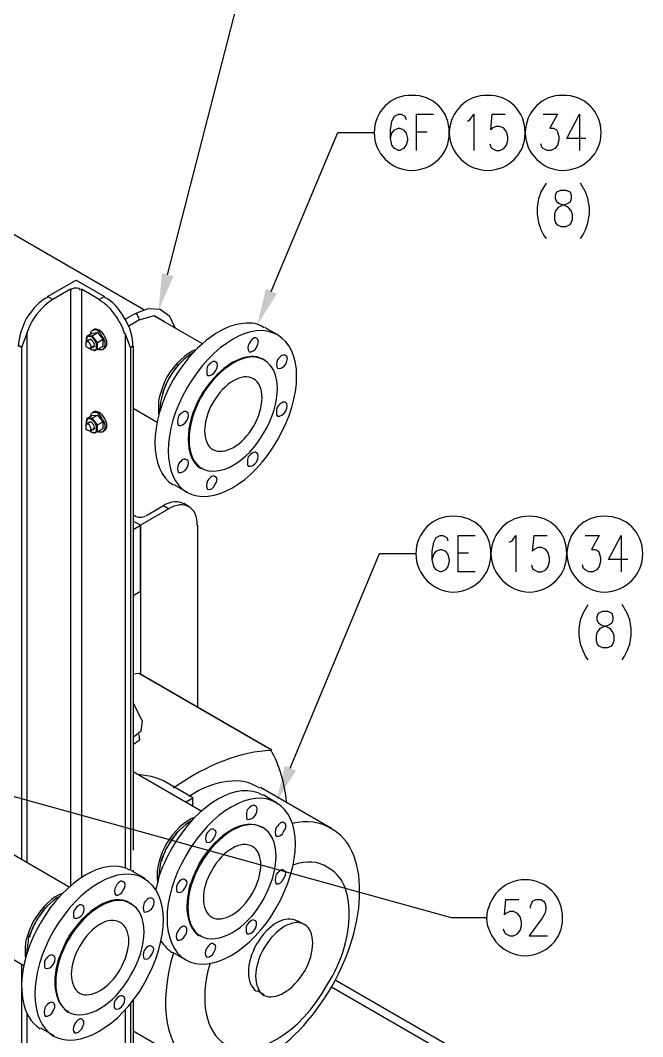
# Model space of a CAD drawing. Header units: inches. Extents: x 0.3 to 33.8, y 15.5 to 37.1.
# Drawn here: x 13.75 to 16.84, y 23.48 to 28.52 of the extents above; entities that cross this region are included whole.
import ezdxf

# ---------------------------------------------------------------- set-up
doc = ezdxf.new("R2010")
doc.units = ezdxf.units.IN
doc.header["$MEASUREMENT"] = 0

# ---------------------------------------------------------------- blocks, each defined once
blk = doc.blocks.new('60298_1')
at = {"transparency": 33554687}
for points in [[(14.5124, 27.2528), (14.4384, 27.0858), (14.4542, 27.2678)], [(15.0255, 27.1666), (14.9282, 27.012), (14.9702, 27.1898)], [(15.1193, 24.8021), (15.0223, 24.6473), (15.0639, 24.8252)]]:
    blk.add_hatch(color=21, dxfattribs=at).paths.add_polyline_path(points)
at = {"color": 21, "transparency": 33554687}
for points in [[(14.4832, 27.2601), (15.1395, 29.8097), (15.3198, 29.8097)], [(14.9975, 27.178), (15.3275, 27.9661), (15.5077, 27.9661)], [(15.0915, 24.8134), (15.5346, 25.8777), (15.7148, 25.8777)], [(13.6848, 24.6838), (15.8894, 24.0734), (16.0696, 24.0734)]]:
    blk.add_lwpolyline(points, dxfattribs=at)
at = {"transparency": 33554687}
for points in [[(14.3649, 27.0866), (12.5807, 28.1169)], [(15.5888, 27.9361), (15.596, 27.9625), (15.6089, 27.979), (15.6286, 27.9867), (15.6343, 27.9867), (15.6539, 27.979), (15.6663, 27.9625), (15.6735, 27.9361), (15.6735, 27.9268), (15.6663, 27.902), (15.6539, 27.8855), (15.6343, 27.8757), (15.6286, 27.8757), (15.6089, 27.8855), (15.596, 27.902), (15.5888, 27.9361), (15.5888, 27.979), (15.596, 28.0224), (15.6089, 28.0466), (15.6286, 28.0559), (15.641, 28.0559), (15.6606, 28.0466), (15.6663, 28.0301)], [(15.7179, 27.8757), (15.7179, 28.0559), (15.8021, 28.0559)], [(15.971, 28.0224), (15.9849, 28.0301), (16.003, 28.0559), (16.003, 27.8757)], [(16.0809, 27.9098), (16.0866, 27.8927), (16.0939, 27.8855), (16.1135, 27.8757), (16.1321, 27.8757), (16.1517, 27.8855), (16.1641, 27.902), (16.1713, 27.9268), (16.1713, 27.9454), (16.1641, 27.9697), (16.1517, 27.9867), (16.1321, 27.996), (16.1135, 27.996), (16.0939, 27.9867), (16.0866, 27.979), (16.0939, 28.0559), (16.1584, 28.0559)], [(16.3469, 28.0559), (16.4176, 28.0559), (16.3794, 27.9867), (16.3975, 27.9867), (16.412, 27.979), (16.4176, 27.9697), (16.4244, 27.9454), (16.4244, 27.9268), (16.4176, 27.902), (16.4047, 27.8855), (16.3851, 27.8757), (16.3665, 27.8757), (16.3469, 27.8855), (16.3402, 27.8927), (16.3345, 27.9098)], [(16.5586, 27.9361), (16.4631, 27.9361), (16.5266, 28.0559), (16.5266, 27.8757)], [(15.7179, 27.9697), (15.7701, 27.9697)], [(16.3624, 27.4404), (16.35, 27.4574), (16.3371, 27.4838), (16.3247, 27.5173), (16.3175, 27.5607), (16.3175, 27.5943), (16.3247, 27.6376), (16.3371, 27.6712), (16.3624, 27.7146)], [(16.5307, 27.4404), (16.5431, 27.4574), (16.556, 27.4838), (16.5684, 27.5173), (16.5757, 27.5607), (16.5757, 27.5943), (16.5684, 27.6376), (16.556, 27.6712), (16.5307, 27.7146)], [(16.4342, 27.5003), (16.4595, 27.5003), (16.4796, 27.5096), (16.4848, 27.5173), (16.492, 27.5344), (16.492, 27.5607), (16.4848, 27.5772), (16.4724, 27.5943), (16.4528, 27.6036), (16.4275, 27.6113), (16.4145, 27.6206), (16.4073, 27.6376), (16.4073, 27.6542), (16.4145, 27.6712), (16.4342, 27.6805), (16.4595, 27.6805), (16.4796, 27.6712), (16.4848, 27.6542), (16.4848, 27.6376), (16.4796, 27.6206), (16.4652, 27.6113), (16.4398, 27.6036), (16.4202, 27.5943), (16.4073, 27.5772), (16.4022, 27.5607), (16.4022, 27.5344), (16.4073, 27.5173), (16.4145, 27.5096), (16.4342, 27.5003)], [(13.8867, 27.1522), (14.0287, 27.2343)], [(14.0287, 27.2343), (14.1702, 27.1522)], [(14.0019, 27.1884), (13.9136, 27.1372)], [(14.0019, 27.1884), (14.0019, 24.2314)], [(14.0551, 27.1884), (14.0551, 24.2712)], [(14.1434, 27.1372), (14.0551, 27.1884)], [(13.9136, 27.1372), (13.8867, 27.1522)], [(14.1434, 27.1372), (14.1702, 27.1522)], [(14.3205, 27.067), (14.274, 27.0402)], [(14.5209, 26.9968), (14.4945, 27.0541), (14.446, 27.0877), (14.3851, 27.0918), (14.3205, 27.067)], [(14.3396, 27.0345), (14.29, 27.0061)], [(14.4672, 27.0272), (14.4166, 27.0562), (14.3396, 27.0345)], [(14.6562, 26.9183), (14.4181, 27.0556)], [(13.785, 26.9689), (13.7587, 26.8997)], [(13.785, 26.9689), (13.785, 24.3455)], [(14.0814, 26.956), (14.1077, 26.971)], [(14.1083, 26.958), (14.0814, 26.956)], [(14.1077, 26.971), (14.1346, 26.9735)], [(14.1083, 26.958), (14.1346, 26.9735)], [(14.1346, 26.925), (14.1083, 26.958)], [(14.117, 26.989), (14.1103, 26.9854)], [(14.1346, 26.9735), (14.1609, 26.9405)], [(14.2983, 26.8997), (14.272, 26.9689)], [(14.272, 26.9689), (14.272, 24.3208)], [(14.964, 27.0009), (15.0306, 26.9627)], [(14.0814, 26.956), (14.0799, 26.9276)], [(14.101, 26.9405), (14.0819, 26.9291)], [(14.1196, 26.908), (14.1005, 26.8966)], [(14.1346, 26.925), (14.1609, 26.9405)], [(14.1609, 26.9049), (14.1346, 26.8899), (14.1346, 26.925)], [(14.1609, 26.9405), (14.1609, 26.9049)], [(13.7587, 26.8997), (13.7452, 26.9074)], [(13.7587, 26.8997), (13.7587, 24.361)], [(14.0985, 26.8961), (14.1083, 26.8873), (14.1346, 26.8899)], [(14.1702, 26.8971), (14.1635, 26.8935)], [(14.2983, 26.8997), (14.3117, 26.9074)], [(14.2983, 26.8997), (14.2983, 24.3094)], [(14.3117, 26.9074), (14.3117, 24.408)], [(14.5415, 26.8176), (14.5472, 26.8238)], [(14.9603, 26.8408), (14.9645, 26.8382)], [(14.461, 26.6776), (14.4584, 26.6699)], [(14.0814, 26.547), (14.1077, 26.5625)], [(14.1077, 26.5625), (14.1346, 26.5645)], [(14.1083, 26.5496), (14.1346, 26.5645)], [(14.117, 26.5806), (14.1103, 26.5764)], [(14.1346, 26.5645), (14.1609, 26.5315)], [(14.431, 26.5284), (14.3117, 26.5971)], [(14.0814, 26.547), (14.0799, 26.5191)], [(14.1083, 26.5496), (14.0814, 26.547)], [(14.0819, 26.5206), (14.101, 26.5315)], [(14.1346, 26.5165), (14.1083, 26.5496)], [(14.1346, 26.5165), (14.1609, 26.5315)], [(14.1609, 26.4964), (14.1346, 26.4809), (14.1346, 26.5165)], [(14.1609, 26.5315), (14.1609, 26.4964)], [(14.0985, 26.4871), (14.1083, 26.4788), (14.1346, 26.4809)], [(14.1005, 26.4881), (14.1196, 26.499)], [(14.1702, 26.4886), (14.1635, 26.4845)], [(14.65, 26.3038), (14.6546, 26.3017)], [(14.5131, 26.2206), (14.5797, 26.1819)], [(14.3742, 26.0647), (14.463, 26.1158)], [(14.463, 26.1158), (14.4894, 26.1003)], [(14.5896, 26.1101), (14.5632, 26.1256)], [(14.3117, 26.0698), (14.3215, 26.0647)], [(14.4894, 26.1003), (14.3479, 26.0187)], [(14.3479, 26.0187), (14.3117, 26.0394)], [(14.3479, 26.0187), (14.3117, 26.0394)], [(14.3117, 25.6706), (14.3479, 25.6913), (14.3479, 26.0187)], [(14.3117, 25.9975), (14.3479, 26.0187)], [(14.3479, 26.0187), (14.3479, 25.2818)], [(14.6309, 26.0187), (14.6309, 25.1181)], [(15.7959, 25.8478), (15.8031, 25.8741), (15.8155, 25.8906), (15.8357, 25.8984), (15.8413, 25.8984), (15.861, 25.8906), (15.8733, 25.8741), (15.8806, 25.8478), (15.8806, 25.8385), (15.8733, 25.8137), (15.861, 25.7972), (15.8413, 25.7874), (15.8357, 25.7874), (15.8155, 25.7972), (15.8031, 25.8137), (15.7959, 25.8478), (15.7959, 25.8906), (15.8031, 25.934), (15.8155, 25.9583), (15.8357, 25.9676), (15.848, 25.9676), (15.8677, 25.9583), (15.8733, 25.9418)], [(16.0092, 25.7874), (15.925, 25.7874), (15.925, 25.9676), (16.0092, 25.9676)], [(16.1775, 25.934), (16.192, 25.9418), (16.21, 25.9676), (16.21, 25.7874)], [(16.288, 25.8214), (16.2937, 25.8044), (16.3009, 25.7972), (16.3206, 25.7874), (16.3386, 25.7874), (16.3588, 25.7972), (16.3712, 25.8137), (16.3784, 25.8385), (16.3784, 25.8571), (16.3712, 25.8813), (16.3588, 25.8984), (16.3386, 25.9077), (16.3206, 25.9077), (16.3009, 25.8984), (16.2937, 25.8906), (16.3009, 25.9676), (16.3655, 25.9676)], [(16.554, 25.9676), (16.6242, 25.9676), (16.5865, 25.8984), (16.6046, 25.8984), (16.619, 25.8906), (16.6242, 25.8813), (16.6314, 25.8571), (16.6314, 25.8385), (16.6242, 25.8137), (16.6118, 25.7972), (16.5922, 25.7874), (16.5736, 25.7874), (16.554, 25.7972), (16.5467, 25.8044), (16.5416, 25.8214)], [(16.7657, 25.8478), (16.6702, 25.8478), (16.7337, 25.9676), (16.7337, 25.7874)], [(15.925, 25.8813), (15.9766, 25.8813)], [(16.5695, 25.352), (16.5571, 25.3691), (16.5442, 25.3954), (16.5313, 25.429), (16.5245, 25.4723), (16.5245, 25.5059), (16.5313, 25.5493), (16.5442, 25.5829), (16.5695, 25.6262)], [(16.7378, 25.352), (16.7502, 25.3691), (16.7631, 25.3954), (16.7755, 25.429), (16.7827, 25.4723), (16.7827, 25.5059), (16.7755, 25.5493), (16.7631, 25.5829), (16.7378, 25.6262)], [(16.6412, 25.4119), (16.6666, 25.4119), (16.6862, 25.4212), (16.6919, 25.429), (16.6991, 25.446), (16.6991, 25.4723), (16.6919, 25.4889), (16.6795, 25.5059), (16.6598, 25.5152), (16.6345, 25.5229), (16.6216, 25.5322), (16.6144, 25.5493), (16.6144, 25.5658), (16.6216, 25.5829), (16.6412, 25.5921), (16.6666, 25.5921), (16.6862, 25.5829), (16.6919, 25.5658), (16.6919, 25.5493), (16.6862, 25.5322), (16.6722, 25.5229), (16.6469, 25.5152), (16.6273, 25.5059), (16.6144, 25.4889), (16.6087, 25.4723), (16.6087, 25.446), (16.6144, 25.429), (16.6216, 25.4212), (16.6412, 25.4119)], [(14.3437, 25.2833), (14.3117, 25.2808)], [(14.3437, 25.2833), (14.9986, 24.9058)], [(14.3448, 25.2833), (14.3448, 25.2833)], [(14.3448, 25.2833), (14.9996, 24.9053)], [(14.3117, 24.9683), (14.3515, 24.9988), (14.3582, 25.0473), (14.3117, 25.1382)], [(14.3401, 24.9802), (14.3427, 24.9523), (14.3117, 24.9296)], [(14.3386, 24.9818), (14.3386, 24.9818)], [(14.9986, 24.9058), (14.9986, 24.9058)], [(14.6495, 24.6006), (14.3117, 24.7953)], [(14.462, 24.7509), (14.4346, 24.7633), (14.4031, 24.7731), (14.335, 24.7819)], [(14.6082, 24.6667), (14.462, 24.7509)], [(14.9438, 24.7199), (15.296, 24.5165)], [(14.5715, 24.6456), (14.6082, 24.6667)], [(14.6082, 24.6244), (14.6082, 24.6667)], [(14.9572, 24.6828), (15.0239, 24.6445)], [(13.9947, 24.2247), (13.4912, 24.5154)], [(14.5348, 24.4994), (14.5405, 24.5056)], [(14.9536, 24.5227), (14.9578, 24.5201)], [(14.4543, 24.36), (14.4522, 24.3517)], [(14.4548, 24.3621), (14.4548, 24.3621)], [(14.3024, 24.3073), (14.3691, 24.2686)], [(14.3117, 24.3084), (14.3117, 24.3016)], [(14.4383, 24.2655), (14.4248, 24.2139)], [(14.2988, 24.1472), (14.303, 24.1447)], [(16.1486, 24.0171), (16.1543, 24.0001), (16.161, 23.9928), (16.1806, 23.983), (16.1992, 23.983), (16.2188, 23.9928), (16.2317, 24.0094), (16.2385, 24.0341), (16.2385, 24.0527), (16.2317, 24.077), (16.2188, 24.094), (16.1992, 24.1033), (16.1806, 24.1033), (16.161, 24.094), (16.1543, 24.0863), (16.161, 24.1632), (16.2261, 24.1632)], [(16.2829, 24.1204), (16.2829, 24.1297), (16.2901, 24.1467), (16.2958, 24.154), (16.3097, 24.1632), (16.335, 24.1632), (16.3474, 24.154), (16.3546, 24.1467), (16.3603, 24.1297), (16.3603, 24.1126), (16.3546, 24.094), (16.3407, 24.0698), (16.2772, 23.983), (16.3676, 23.983)], [(13.88, 24.124), (13.8857, 24.1297)], [(15.1261, 24.0589), (15.1617, 24.0388)], [(13.8, 23.9861), (13.8, 23.9861)], [(14.6438, 23.9856), (14.6479, 23.9835)], [(13.7695, 23.8348), (13.5598, 23.9557)], [(13.7995, 23.9841), (13.7969, 23.9763)], [(14.5069, 23.9025), (14.573, 23.8642)], [(13.7587, 23.841), (13.7587, 23.7439)], [(15.3146, 23.7641), (16.711, 22.958), (16.711, 22.9311), (16.5628, 22.8454)], [(13.7587, 23.7222), (13.7587, 21.9195)], [(14.9257, 23.7124), (14.9614, 23.6918)], [(15.296, 23.73), (16.3748, 23.1072)], [(14.2983, 23.6463), (14.2983, 21.6674), (14.3117, 21.6747)], [(14.3117, 23.6634), (14.3117, 21.6747)], [(13.785, 23.6009), (13.785, 21.904)], [(13.9885, 23.6102), (13.9931, 23.6076)], [(14.272, 23.6159), (14.272, 21.6674)], [(13.8516, 23.527), (13.9182, 23.4883)], [(14.3117, 23.5115), (14.6143, 23.3365)]]:
    blk.add_lwpolyline(points, dxfattribs=at)
for points, knots in [([(15.8795, 27.9635), (15.8836, 27.8626), (15.7996, 27.7786), (15.6936, 27.7776), (15.5922, 27.7786), (15.5081, 27.8626), (15.5077, 27.9635), (15.5081, 28.07), (15.5922, 28.154), (15.6936, 28.1494), (15.7996, 28.154), (15.8836, 28.07), (15.8795, 27.9635)], [0, 0, 0, 0, 1, 1, 1, 2, 2, 2, 3, 3, 3, 4, 4, 4, 4]), ([(15.8795, 27.9635), (15.8836, 27.8626), (15.7996, 27.7786), (15.6936, 27.7776), (15.5922, 27.7786), (15.5081, 27.8626), (15.5077, 27.9635), (15.5081, 28.07), (15.5922, 28.154), (15.6936, 28.1494), (15.7996, 28.154), (15.8836, 28.07), (15.8795, 27.9635)], [0, 0, 0, 0, 1, 1, 1, 2, 2, 2, 3, 3, 3, 4, 4, 4, 4]), ([(15.8795, 27.9635), (15.8836, 27.8626), (15.7996, 27.7786), (15.6936, 27.7776), (15.5922, 27.7786), (15.5081, 27.8626), (15.5077, 27.9635), (15.5081, 28.07), (15.5922, 28.154), (15.6936, 28.1494), (15.7996, 28.154), (15.8836, 28.07), (15.8795, 27.9635)], [0, 0, 0, 0, 1, 1, 1, 2, 2, 2, 3, 3, 3, 4, 4, 4, 4]), ([(16.2565, 27.9635), (16.2591, 27.8626), (16.175, 27.7786), (16.0706, 27.7776), (15.9677, 27.7786), (15.8836, 27.8626), (15.8795, 27.9635), (15.8836, 28.07), (15.9677, 28.154), (16.0706, 28.1494), (16.175, 28.154), (16.2591, 28.07), (16.2565, 27.9635)], [0, 0, 0, 0, 1, 1, 1, 2, 2, 2, 3, 3, 3, 4, 4, 4, 4]), ([(16.2565, 27.9635), (16.2591, 27.8626), (16.175, 27.7786), (16.0706, 27.7776), (15.9677, 27.7786), (15.8836, 27.8626), (15.8795, 27.9635), (15.8836, 28.07), (15.9677, 28.154), (16.0706, 28.1494), (16.175, 28.154), (16.2591, 28.07), (16.2565, 27.9635)], [0, 0, 0, 0, 1, 1, 1, 2, 2, 2, 3, 3, 3, 4, 4, 4, 4]), ([(16.2565, 27.9635), (16.2591, 27.8626), (16.175, 27.7786), (16.0706, 27.7776), (15.9677, 27.7786), (15.8836, 27.8626), (15.8795, 27.9635), (15.8836, 28.07), (15.9677, 28.154), (16.0706, 28.1494), (16.175, 28.154), (16.2591, 28.07), (16.2565, 27.9635)], [0, 0, 0, 0, 1, 1, 1, 2, 2, 2, 3, 3, 3, 4, 4, 4, 4]), ([(16.6335, 27.9635), (16.6346, 27.8626), (16.5505, 27.7786), (16.4424, 27.7776), (16.3431, 27.7786), (16.2591, 27.8626), (16.2565, 27.9635), (16.2591, 28.07), (16.3431, 28.154), (16.4424, 28.1494), (16.5505, 28.154), (16.6346, 28.07), (16.6335, 27.9635)], [0, 0, 0, 0, 1, 1, 1, 2, 2, 2, 3, 3, 3, 4, 4, 4, 4]), ([(16.6335, 27.9635), (16.6346, 27.8626), (16.5505, 27.7786), (16.4424, 27.7776), (16.3431, 27.7786), (16.2591, 27.8626), (16.2565, 27.9635), (16.2591, 28.07), (16.3431, 28.154), (16.4424, 28.1494), (16.5505, 28.154), (16.6346, 28.07), (16.6335, 27.9635)], [0, 0, 0, 0, 1, 1, 1, 2, 2, 2, 3, 3, 3, 4, 4, 4, 4]), ([(16.6335, 27.9635), (16.6346, 27.8626), (16.5505, 27.7786), (16.4424, 27.7776), (16.3431, 27.7786), (16.2591, 27.8626), (16.2565, 27.9635), (16.2591, 28.07), (16.3431, 28.154), (16.4424, 28.1494), (16.5505, 28.154), (16.6346, 28.07), (16.6335, 27.9635)], [0, 0, 0, 0, 1, 1, 1, 2, 2, 2, 3, 3, 3, 4, 4, 4, 4]), ([(14.0515, 27.1837), (14.0483, 27.1926), (14.0387, 27.1948), (14.0256, 27.194), (14.0188, 27.1948), (14.0093, 27.1926), (13.9998, 27.1837)], [0, 0, 0, 0, 1, 1, 1, 2, 2, 2, 2]), ([(13.8862, 27.1476), (13.8496, 27.131), (13.8136, 27.093), (13.7829, 27.0443), (13.7605, 27.001), (13.7456, 26.9508), (13.7416, 26.9049)], [0, 0, 0, 0, 1, 1, 1, 2, 2, 2, 2]), ([(13.912, 27.1372), (13.8762, 27.1157), (13.8402, 27.0777), (13.8087, 27.0288), (13.8019, 27.0115), (13.7924, 26.9902), (13.7829, 26.9668)], [0, 0, 0, 0, 1, 1, 1, 2, 2, 2, 2]), ([(14.2684, 26.9668), (14.2652, 26.9902), (14.2556, 27.0115), (14.2425, 27.0288), (14.2174, 27.0777), (14.1814, 27.1157), (14.1393, 27.1372)], [0, 0, 0, 0, 1, 1, 1, 2, 2, 2, 2]), ([(14.3097, 26.9049), (14.312, 26.9508), (14.2971, 27.001), (14.2684, 27.0443), (14.244, 27.093), (14.2079, 27.131), (14.1702, 27.1476)], [0, 0, 0, 0, 1, 1, 1, 2, 2, 2, 2]), ([(14.3355, 27.034), (14.345, 27.0379), (14.345, 27.0476), (14.3355, 27.0546), (14.3346, 27.0656), (14.3262, 27.0704), (14.32, 27.0649)], [0, 0, 0, 0, 1, 1, 1, 2, 2, 2, 2]), ([(14.8571, 27.0185), (14.7425, 27.01), (14.605, 26.8993), (14.5111, 26.7396), (14.3892, 26.5255), (14.3892, 26.2926), (14.5111, 26.218)], [0, 0, 0, 0, 1, 1, 1, 2, 2, 2, 2]), ([(14.1393, 26.8894), (14.15, 26.8902), (14.1578, 26.8901), (14.1599, 26.8894), (14.1784, 26.902), (14.1784, 26.9295), (14.1599, 26.9513), (14.149, 26.9804), (14.1252, 26.9941), (14.1083, 26.9823), (14.1046, 26.9822), (14.1008, 26.9754), (14.0979, 26.9617)], [0, 0, 0, 0, 1, 1, 1, 2, 2, 2, 3, 3, 3, 4, 4, 4, 4]), ([(14.1702, 26.8945), (14.1851, 26.9059), (14.1851, 26.9334), (14.1702, 26.9565), (14.1557, 26.9842), (14.1319, 26.998), (14.1134, 26.9875)], [0, 0, 0, 0, 1, 1, 1, 2, 2, 2, 2]), ([(15.0275, 26.9617), (15.1551, 26.8909), (15.1551, 26.658), (15.0275, 26.4401), (14.9063, 26.227), (14.7046, 26.1105), (14.5782, 26.1819), (14.4557, 26.2542), (14.4557, 26.4871), (14.5782, 26.6983), (14.7046, 26.9181), (14.9063, 27.0346), (15.0275, 26.9617)], [0, 0, 0, 0, 1, 1, 1, 2, 2, 2, 3, 3, 3, 4, 4, 4, 4]), ([(14.0979, 26.8945), (14.0956, 26.894), (14.0872, 26.8988), (14.0773, 26.9049), (14.0769, 26.9168), (14.0769, 26.9265), (14.0773, 26.9255), (14.0872, 26.9325), (14.0956, 26.9276), (14.0979, 26.9152), (14.106, 26.9097), (14.106, 26.9), (14.0979, 26.8945)], [0, 0, 0, 0, 1, 1, 1, 2, 2, 2, 3, 3, 3, 4, 4, 4, 4]), ([(14.1289, 26.9049), (14.1327, 26.9145), (14.1299, 26.9239), (14.1238, 26.9307), (14.1145, 26.9505), (14.0977, 26.9602), (14.0824, 26.9513), (14.0806, 26.9503), (14.078, 26.9404), (14.0773, 26.9255)], [0, 0, 0, 0, 1, 1, 1, 2, 2, 2, 3, 3, 3, 3]), ([(14.1186, 26.91), (14.1209, 26.9177), (14.1193, 26.9229), (14.1134, 26.9255), (14.1108, 26.9377), (14.1014, 26.9431), (14.0928, 26.9358), (14.0941, 26.9388), (14.0929, 26.9373), (14.0876, 26.9307)], [0, 0, 0, 0, 1, 1, 1, 2, 2, 2, 3, 3, 3, 3]), ([(14.1083, 26.8997), (14.113, 26.9024), (14.115, 26.9027), (14.1134, 26.8997), (14.1193, 26.9052), (14.1209, 26.9086), (14.1186, 26.91)], [0, 0, 0, 0, 1, 1, 1, 2, 2, 2, 2]), ([(14.9242, 26.9462), (14.9369, 26.941), (14.9369, 26.9216), (14.9242, 26.8997), (14.9162, 26.8857), (14.8994, 26.876), (14.888, 26.879), (14.8787, 26.888), (14.8787, 26.9074), (14.888, 26.9203), (14.8994, 26.9433), (14.9162, 26.953), (14.9242, 26.9462)], [0, 0, 0, 0, 1, 1, 1, 2, 2, 2, 3, 3, 3, 4, 4, 4, 4]), ([(14.0979, 26.8945), (14.1082, 26.888), (14.1181, 26.8853), (14.1238, 26.8842), (14.1299, 26.892), (14.1327, 26.8982), (14.1289, 26.9049)], [0, 0, 0, 0, 1, 1, 1, 2, 2, 2, 2]), ([(14.6247, 26.8894), (14.575, 26.8718), (14.5218, 26.8221), (14.4801, 26.7551), (14.4636, 26.7214), (14.4489, 26.6824), (14.4388, 26.6415)], [0, 0, 0, 0, 1, 1, 1, 2, 2, 2, 2]), ([(14.6092, 26.8739), (14.5674, 26.8499), (14.5252, 26.8058), (14.4904, 26.7499), (14.4633, 26.6986), (14.4462, 26.64), (14.4439, 26.5898)], [0, 0, 0, 0, 1, 1, 1, 2, 2, 2, 2]), ([(15.0688, 26.8584), (15.0802, 26.8573), (15.0802, 26.8379), (15.0688, 26.8171), (15.0595, 26.802), (15.0426, 26.7923), (15.0275, 26.7964), (15.0219, 26.8042), (15.0219, 26.8237), (15.0275, 26.8377), (15.0426, 26.8596), (15.0595, 26.8693), (15.0688, 26.8584)], [0, 0, 0, 0, 1, 1, 1, 2, 2, 2, 3, 3, 3, 4, 4, 4, 4]), ([(14.5369, 26.8171), (14.5237, 26.7988), (14.5073, 26.7767), (14.4904, 26.7499), (14.4795, 26.7287), (14.4686, 26.7033), (14.4594, 26.6776)], [0, 0, 0, 0, 1, 1, 1, 2, 2, 2, 2]), ([(14.888, 26.8532), (14.8079, 26.847), (14.7133, 26.7708), (14.6453, 26.657), (14.5649, 26.5138), (14.5649, 26.3536), (14.6453, 26.3007)], [0, 0, 0, 0, 1, 1, 1, 2, 2, 2, 2]), ([(14.9603, 26.8377), (15.0502, 26.7891), (15.0502, 26.6288), (14.9603, 26.4762), (14.8791, 26.3324), (14.7403, 26.2523), (14.6505, 26.3007), (14.5692, 26.3511), (14.5692, 26.5113), (14.6505, 26.657), (14.7403, 26.8078), (14.8791, 26.8879), (14.9603, 26.8377)], [0, 0, 0, 0, 1, 1, 1, 2, 2, 2, 3, 3, 3, 4, 4, 4, 4]), ([(14.7228, 26.8274), (14.7337, 26.8245), (14.7337, 26.805), (14.7228, 26.7861), (14.713, 26.7691), (14.6962, 26.7594), (14.6815, 26.7603), (14.6755, 26.7714), (14.6755, 26.7908), (14.6815, 26.8067), (14.6962, 26.8267), (14.713, 26.8364), (14.7228, 26.8274)], [0, 0, 0, 0, 1, 1, 1, 2, 2, 2, 3, 3, 3, 4, 4, 4, 4]), ([(14.9087, 26.7448), (14.9663, 26.7126), (14.9663, 26.6083), (14.9087, 26.5072), (14.8548, 26.4153), (14.7645, 26.3632), (14.7073, 26.3936), (14.6531, 26.4275), (14.6531, 26.5318), (14.7073, 26.626), (14.7645, 26.7248), (14.8548, 26.777), (14.9087, 26.7448)], [0, 0, 0, 0, 1, 1, 1, 2, 2, 2, 3, 3, 3, 4, 4, 4, 4]), ([(15.0688, 26.626), (15.0796, 26.6223), (15.0796, 26.6029), (15.0688, 26.5847), (15.0588, 26.567), (15.042, 26.5573), (15.0275, 26.5589), (15.0213, 26.5692), (15.0213, 26.5886), (15.0275, 26.6053), (15.042, 26.6246), (15.0588, 26.6343), (15.0688, 26.626)], [0, 0, 0, 0, 1, 1, 1, 2, 2, 2, 3, 3, 3, 4, 4, 4, 4]), ([(14.1393, 26.4814), (14.15, 26.4815), (14.1578, 26.4813), (14.1599, 26.4814), (14.1784, 26.4932), (14.1784, 26.5207), (14.1599, 26.5434), (14.149, 26.5716), (14.1252, 26.5853), (14.1083, 26.5744), (14.1046, 26.5734), (14.1008, 26.5667), (14.0979, 26.5537)], [0, 0, 0, 0, 1, 1, 1, 2, 2, 2, 3, 3, 3, 4, 4, 4, 4]), ([(14.1702, 26.4866), (14.1851, 26.4971), (14.1851, 26.5246), (14.1702, 26.5485), (14.1557, 26.5755), (14.1319, 26.5892), (14.1134, 26.5795)], [0, 0, 0, 0, 1, 1, 1, 2, 2, 2, 2]), ([(14.5782, 26.5795), (14.5896, 26.5758), (14.5896, 26.5564), (14.5782, 26.5382), (14.5689, 26.5205), (14.5521, 26.5108), (14.5369, 26.5124), (14.5313, 26.5228), (14.5313, 26.5422), (14.5369, 26.5589), (14.5521, 26.5781), (14.5689, 26.5878), (14.5782, 26.5795)], [0, 0, 0, 0, 1, 1, 1, 2, 2, 2, 3, 3, 3, 4, 4, 4, 4]), ([(14.0979, 26.4866), (14.0956, 26.4852), (14.0872, 26.49), (14.0773, 26.4969), (14.0769, 26.508), (14.0769, 26.5177), (14.0773, 26.5176), (14.0872, 26.5237), (14.0956, 26.5188), (14.0979, 26.5072), (14.106, 26.5009), (14.106, 26.4912), (14.0979, 26.4866)], [0, 0, 0, 0, 1, 1, 1, 2, 2, 2, 3, 3, 3, 4, 4, 4, 4]), ([(14.1289, 26.4969), (14.1327, 26.5057), (14.1299, 26.5151), (14.1238, 26.5227), (14.1145, 26.5417), (14.0977, 26.5514), (14.0824, 26.5434), (14.0806, 26.5415), (14.078, 26.5316), (14.0773, 26.5176)], [0, 0, 0, 0, 1, 1, 1, 2, 2, 2, 3, 3, 3, 3]), ([(14.1186, 26.5021), (14.1209, 26.5089), (14.1193, 26.5141), (14.1134, 26.5176), (14.1108, 26.5289), (14.1014, 26.5343), (14.0928, 26.5279), (14.0941, 26.5301), (14.0929, 26.5286), (14.0876, 26.5227)], [0, 0, 0, 0, 1, 1, 1, 2, 2, 2, 3, 3, 3, 3]), ([(14.0979, 26.4866), (14.1082, 26.4792), (14.1181, 26.4765), (14.1238, 26.4762), (14.1299, 26.4833), (14.1327, 26.4894), (14.1289, 26.4969)], [0, 0, 0, 0, 1, 1, 1, 2, 2, 2, 2]), ([(14.1083, 26.4917), (14.113, 26.4936), (14.115, 26.4939), (14.1134, 26.4917), (14.1193, 26.4964), (14.1209, 26.4999), (14.1186, 26.5021)], [0, 0, 0, 0, 1, 1, 1, 2, 2, 2, 2]), ([(14.9242, 26.3781), (14.9354, 26.3737), (14.9354, 26.3543), (14.9242, 26.3316), (14.9147, 26.3183), (14.8979, 26.3086), (14.8829, 26.311), (14.8771, 26.3206), (14.8771, 26.34), (14.8829, 26.3575), (14.8979, 26.3759), (14.9147, 26.3856), (14.9242, 26.3781)], [0, 0, 0, 0, 1, 1, 1, 2, 2, 2, 3, 3, 3, 4, 4, 4, 4]), ([(14.5782, 26.342), (14.589, 26.3408), (14.589, 26.3214), (14.5782, 26.3007), (14.5682, 26.2855), (14.5514, 26.2758), (14.5369, 26.28), (14.5307, 26.2878), (14.5307, 26.3072), (14.5369, 26.3213), (14.5514, 26.3431), (14.5682, 26.3528), (14.5782, 26.342)], [0, 0, 0, 0, 1, 1, 1, 2, 2, 2, 3, 3, 3, 4, 4, 4, 4]), ([(14.7176, 26.2593), (14.7322, 26.2571), (14.7322, 26.2377), (14.7176, 26.218), (14.7115, 26.2018), (14.6947, 26.1921), (14.6815, 26.1974), (14.6739, 26.204), (14.6739, 26.2234), (14.6815, 26.2387), (14.6947, 26.2594), (14.7115, 26.2691), (14.7176, 26.2593)], [0, 0, 0, 0, 1, 1, 1, 2, 2, 2, 3, 3, 3, 4, 4, 4, 4]), ([(14.6298, 26.0166), (14.6313, 26.0621), (14.6164, 26.0951), (14.5885, 26.1096), (14.5633, 26.1258), (14.5273, 26.1222), (14.4852, 26.0993)], [0, 0, 0, 0, 1, 1, 1, 2, 2, 2, 2]), ([(14.32, 26.0631), (14.3286, 26.0607), (14.3381, 26.0584), (14.3458, 26.0579), (14.3581, 26.0584), (14.3676, 26.0607), (14.3716, 26.0631)], [0, 0, 0, 0, 1, 1, 1, 2, 2, 2, 2]), ([(16.0861, 25.8772), (16.0906, 25.7742), (16.0066, 25.6902), (15.9002, 25.6861), (15.7992, 25.6902), (15.7152, 25.7742), (15.7143, 25.8772), (15.7152, 25.9816), (15.7992, 26.0657), (15.9002, 26.0631), (16.0066, 26.0657), (16.0906, 25.9816), (16.0861, 25.8772)], [0, 0, 0, 0, 1, 1, 1, 2, 2, 2, 3, 3, 3, 4, 4, 4, 4]), ([(16.0861, 25.8772), (16.0906, 25.7742), (16.0066, 25.6902), (15.9002, 25.6861), (15.7992, 25.6902), (15.7152, 25.7742), (15.7143, 25.8772), (15.7152, 25.9816), (15.7992, 26.0657), (15.9002, 26.0631), (16.0066, 26.0657), (16.0906, 25.9816), (16.0861, 25.8772)], [0, 0, 0, 0, 1, 1, 1, 2, 2, 2, 3, 3, 3, 4, 4, 4, 4]), ([(16.0861, 25.8772), (16.0906, 25.7742), (16.0066, 25.6902), (15.9002, 25.6861), (15.7992, 25.6902), (15.7152, 25.7742), (15.7143, 25.8772), (15.7152, 25.9816), (15.7992, 26.0657), (15.9002, 26.0631), (16.0066, 26.0657), (16.0906, 25.9816), (16.0861, 25.8772)], [0, 0, 0, 0, 1, 1, 1, 2, 2, 2, 3, 3, 3, 4, 4, 4, 4]), ([(16.4631, 25.8772), (16.4661, 25.7742), (16.3821, 25.6902), (16.2772, 25.6861), (16.1747, 25.6902), (16.0906, 25.7742), (16.0861, 25.8772), (16.0906, 25.9816), (16.1747, 26.0657), (16.2772, 26.0631), (16.3821, 26.0657), (16.4661, 25.9816), (16.4631, 25.8772)], [0, 0, 0, 0, 1, 1, 1, 2, 2, 2, 3, 3, 3, 4, 4, 4, 4]), ([(16.4631, 25.8772), (16.4661, 25.7742), (16.3821, 25.6902), (16.2772, 25.6861), (16.1747, 25.6902), (16.0906, 25.7742), (16.0861, 25.8772), (16.0906, 25.9816), (16.1747, 26.0657), (16.2772, 26.0631), (16.3821, 26.0657), (16.4661, 25.9816), (16.4631, 25.8772)], [0, 0, 0, 0, 1, 1, 1, 2, 2, 2, 3, 3, 3, 4, 4, 4, 4]), ([(16.4631, 25.8772), (16.4661, 25.7742), (16.3821, 25.6902), (16.2772, 25.6861), (16.1747, 25.6902), (16.0906, 25.7742), (16.0861, 25.8772), (16.0906, 25.9816), (16.1747, 26.0657), (16.2772, 26.0631), (16.3821, 26.0657), (16.4661, 25.9816), (16.4631, 25.8772)], [0, 0, 0, 0, 1, 1, 1, 2, 2, 2, 3, 3, 3, 4, 4, 4, 4]), ([(16.8401, 25.8772), (16.8416, 25.7742), (16.7576, 25.6902), (16.649, 25.6861), (16.5502, 25.6902), (16.4661, 25.7742), (16.4631, 25.8772), (16.4661, 25.9816), (16.5502, 26.0657), (16.649, 26.0631), (16.7576, 26.0657), (16.8416, 25.9816), (16.8401, 25.8772)], [0, 0, 0, 0, 1, 1, 1, 2, 2, 2, 3, 3, 3, 4, 4, 4, 4]), ([(16.8401, 25.8772), (16.8416, 25.7742), (16.7576, 25.6902), (16.649, 25.6861), (16.5502, 25.6902), (16.4661, 25.7742), (16.4631, 25.8772), (16.4661, 25.9816), (16.5502, 26.0657), (16.649, 26.0631), (16.7576, 26.0657), (16.8416, 25.9816), (16.8401, 25.8772)], [0, 0, 0, 0, 1, 1, 1, 2, 2, 2, 3, 3, 3, 4, 4, 4, 4]), ([(16.8401, 25.8772), (16.8416, 25.7742), (16.7576, 25.6902), (16.649, 25.6861), (16.5502, 25.6902), (16.4661, 25.7742), (16.4631, 25.8772), (16.4661, 25.9816), (16.5502, 26.0657), (16.649, 26.0631), (16.7576, 26.0657), (16.8416, 25.9816), (16.8401, 25.8772)], [0, 0, 0, 0, 1, 1, 1, 2, 2, 2, 3, 3, 3, 4, 4, 4, 4]), ([(14.9552, 24.6791), (14.8331, 24.755), (14.6314, 24.6385), (14.5059, 24.4209), (14.4777, 24.3723), (14.4544, 24.3189), (14.4336, 24.2608)], [0, 0, 0, 0, 1, 1, 1, 2, 2, 2, 2]), ([(15.0223, 24.643), (15.1485, 24.5729), (15.1485, 24.3399), (15.0223, 24.1214), (14.8997, 23.9089), (14.6979, 23.7924), (14.573, 23.8632), (14.4491, 23.9361), (14.4491, 24.169), (14.573, 24.3796), (14.6979, 24.6001), (14.8997, 24.7165), (15.0223, 24.643)], [0, 0, 0, 0, 1, 1, 1, 2, 2, 2, 3, 3, 3, 4, 4, 4, 4]), ([(14.919, 24.6275), (14.9307, 24.623), (14.9307, 24.6036), (14.919, 24.581), (14.9099, 24.5677), (14.8931, 24.558), (14.8777, 24.5604), (14.8724, 24.57), (14.8724, 24.5894), (14.8777, 24.6068), (14.8931, 24.6253), (14.9099, 24.635), (14.919, 24.6275)], [0, 0, 0, 0, 1, 1, 1, 2, 2, 2, 3, 3, 3, 4, 4, 4, 4]), ([(14.6195, 24.5707), (14.5683, 24.5537), (14.5152, 24.5041), (14.4749, 24.4364), (14.4571, 24.4034), (14.4424, 24.3645), (14.4336, 24.3228)], [0, 0, 0, 0, 1, 1, 1, 2, 2, 2, 2]), ([(14.604, 24.5552), (14.5608, 24.5318), (14.5186, 24.4877), (14.4852, 24.4313), (14.4728, 24.4084), (14.461, 24.3813), (14.4491, 24.3538)], [0, 0, 0, 0, 1, 1, 1, 2, 2, 2, 2]), ([(15.0585, 24.5449), (15.0737, 24.5389), (15.0737, 24.5195), (15.0585, 24.4984), (15.053, 24.4836), (15.0361, 24.4739), (15.0223, 24.4777), (15.0154, 24.4858), (15.0154, 24.5053), (15.0223, 24.5191), (15.0361, 24.5412), (15.053, 24.5509), (15.0585, 24.5449)], [0, 0, 0, 0, 1, 1, 1, 2, 2, 2, 3, 3, 3, 4, 4, 4, 4]), ([(15.4354, 24.204), (15.4371, 24.3524), (15.3864, 24.4645), (15.296, 24.5139), (15.2418, 24.548), (15.1754, 24.5564), (15.0998, 24.5397)], [0, 0, 0, 0, 1, 1, 1, 2, 2, 2, 2]), ([(14.5317, 24.4984), (14.5171, 24.4808), (14.5006, 24.4586), (14.4852, 24.4313), (14.4733, 24.4113), (14.4625, 24.3866), (14.4543, 24.359)], [0, 0, 0, 0, 1, 1, 1, 2, 2, 2, 2]), ([(14.9552, 24.5191), (15.0436, 24.471), (15.0436, 24.3108), (14.9552, 24.1576), (14.8724, 24.0143), (14.7337, 23.9342), (14.6453, 23.982), (14.5625, 24.0331), (14.5625, 24.1933), (14.6453, 24.3383), (14.7337, 24.4897), (14.8724, 24.5698), (14.9552, 24.5191)], [0, 0, 0, 0, 1, 1, 1, 2, 2, 2, 3, 3, 3, 4, 4, 4, 4]), ([(14.95, 24.5191), (14.8682, 24.5723), (14.7294, 24.4922), (14.6402, 24.3435), (14.6237, 24.3091), (14.6077, 24.2724), (14.5937, 24.235)], [0, 0, 0, 0, 1, 1, 1, 2, 2, 2, 2]), ([(14.7125, 24.5087), (14.7275, 24.5068), (14.7275, 24.4874), (14.7125, 24.4674), (14.7067, 24.4515), (14.6899, 24.4417), (14.6763, 24.4468), (14.6692, 24.4537), (14.6692, 24.4731), (14.6763, 24.4881), (14.6899, 24.509), (14.7067, 24.5188), (14.7125, 24.5087)], [0, 0, 0, 0, 1, 1, 1, 2, 2, 2, 3, 3, 3, 4, 4, 4, 4]), ([(14.9035, 24.4261), (14.9596, 24.3946), (14.9596, 24.2903), (14.9035, 24.1937), (14.8482, 24.0973), (14.7579, 24.0451), (14.7021, 24.0749), (14.6464, 24.1095), (14.6464, 24.2138), (14.7021, 24.3073), (14.7579, 24.4068), (14.8482, 24.4589), (14.9035, 24.4261)], [0, 0, 0, 0, 1, 1, 1, 2, 2, 2, 3, 3, 3, 4, 4, 4, 4]), ([(15.3838, 24.0904), (15.3853, 24.2031), (15.3475, 24.2867), (15.2753, 24.3228), (15.2324, 24.3532), (15.1722, 24.3569), (15.1049, 24.3331)], [0, 0, 0, 0, 1, 1, 1, 2, 2, 2, 2]), ([(14.2993, 24.3073), (14.1782, 24.3793), (13.9765, 24.2629), (13.8501, 24.044), (13.8227, 23.9966), (13.7994, 23.9429), (13.7829, 23.889)], [0, 0, 0, 0, 1, 1, 1, 2, 2, 2, 2]), ([(14.3665, 24.266), (14.4936, 24.1972), (14.4936, 23.9643), (14.3665, 23.7444), (14.2447, 23.5333), (14.043, 23.4168), (13.9172, 23.4862), (13.7942, 23.5605), (13.7942, 23.7934), (13.9172, 24.0078), (14.043, 24.2244), (14.2447, 24.3409), (14.3665, 24.266)], [0, 0, 0, 0, 1, 1, 1, 2, 2, 2, 3, 3, 3, 4, 4, 4, 4]), ([(15.0585, 24.3073), (15.0728, 24.3037), (15.0728, 24.2843), (15.0585, 24.266), (15.052, 24.2484), (15.0352, 24.2387), (15.0223, 24.2402), (15.0145, 24.2507), (15.0145, 24.2701), (15.0223, 24.2867), (15.0352, 24.306), (15.052, 24.3157), (15.0585, 24.3073)], [0, 0, 0, 0, 1, 1, 1, 2, 2, 2, 3, 3, 3, 4, 4, 4, 4]), ([(14.2632, 24.2505), (14.2754, 24.2474), (14.2754, 24.228), (14.2632, 24.2092), (14.2547, 24.1921), (14.2379, 24.1823), (14.227, 24.1834), (14.2171, 24.1943), (14.2171, 24.2137), (14.227, 24.2299), (14.2379, 24.2497), (14.2547, 24.2594), (14.2632, 24.2505)], [0, 0, 0, 0, 1, 1, 1, 2, 2, 2, 3, 3, 3, 4, 4, 4, 4]), ([(14.5679, 24.2608), (14.5831, 24.2583), (14.5831, 24.2389), (14.5679, 24.2195), (14.5624, 24.203), (14.5456, 24.1933), (14.5317, 24.1989), (14.5248, 24.2052), (14.5248, 24.2246), (14.5317, 24.2402), (14.5456, 24.2606), (14.5624, 24.2703), (14.5679, 24.2608)], [0, 0, 0, 0, 1, 1, 1, 2, 2, 2, 3, 3, 3, 4, 4, 4, 4]), ([(16.4424, 24.0698), (16.4455, 23.9699), (16.3614, 23.8859), (16.2565, 23.8839), (16.1541, 23.8859), (16.07, 23.9699), (16.0655, 24.0698), (16.07, 24.1773), (16.1541, 24.2614), (16.2565, 24.2608), (16.3614, 24.2614), (16.4455, 24.1773), (16.4424, 24.0698)], [0, 0, 0, 0, 1, 1, 1, 2, 2, 2, 3, 3, 3, 4, 4, 4, 4]), ([(16.4424, 24.0698), (16.4455, 23.9699), (16.3614, 23.8859), (16.2565, 23.8839), (16.1541, 23.8859), (16.07, 23.9699), (16.0655, 24.0698), (16.07, 24.1773), (16.1541, 24.2614), (16.2565, 24.2608), (16.3614, 24.2614), (16.4455, 24.1773), (16.4424, 24.0698)], [0, 0, 0, 0, 1, 1, 1, 2, 2, 2, 3, 3, 3, 4, 4, 4, 4]), ([(16.4424, 24.0698), (16.4455, 23.9699), (16.3614, 23.8859), (16.2565, 23.8839), (16.1541, 23.8859), (16.07, 23.9699), (16.0655, 24.0698), (16.07, 24.1773), (16.1541, 24.2614), (16.2565, 24.2608), (16.3614, 24.2614), (16.4455, 24.1773), (16.4424, 24.0698)], [0, 0, 0, 0, 1, 1, 1, 2, 2, 2, 3, 3, 3, 4, 4, 4, 4]), ([(13.9637, 24.1937), (13.9134, 24.1781), (13.8603, 24.1285), (13.8191, 24.0594), (13.8021, 24.0277), (13.7874, 23.9888), (13.7778, 23.951)], [0, 0, 0, 0, 1, 1, 1, 2, 2, 2, 2]), ([(14.5111, 23.8942), (14.4344, 23.6411), (14.474, 23.4181), (14.6143, 23.3365), (14.803, 23.2282), (15.108, 23.4043), (15.296, 23.7289), (15.3864, 23.8866), (15.4371, 24.0573), (15.4354, 24.204)], [0, 0, 0, 0, 1, 1, 1, 2, 2, 2, 3, 3, 3, 3]), ([(13.9482, 24.1782), (13.9059, 24.1562), (13.8637, 24.1121), (13.8294, 24.0543), (13.8178, 24.0327), (13.806, 24.0056), (13.7933, 23.9768)], [0, 0, 0, 0, 1, 1, 1, 2, 2, 2, 2]), ([(14.2993, 24.1421), (14.3886, 24.0954), (14.3886, 23.9352), (14.2993, 23.7858), (14.2175, 23.6387), (14.0787, 23.5586), (13.9895, 23.605), (13.9076, 23.6574), (13.9076, 23.8177), (13.9895, 23.9613), (14.0787, 24.1141), (14.2175, 24.1942), (14.2993, 24.1421)], [0, 0, 0, 0, 1, 1, 1, 2, 2, 2, 3, 3, 3, 4, 4, 4, 4]), ([(14.2942, 24.1472), (14.2132, 24.1967), (14.0745, 24.1165), (13.9843, 23.9665), (13.9687, 23.9334), (13.9527, 23.8965), (13.9379, 23.858)], [0, 0, 0, 0, 1, 1, 1, 2, 2, 2, 2]), ([(14.0618, 24.1317), (14.0722, 24.1308), (14.0722, 24.1114), (14.0618, 24.0904), (14.0515, 24.0755), (14.0347, 24.0658), (14.0205, 24.0698), (14.0139, 24.0778), (14.0139, 24.0972), (14.0205, 24.1111), (14.0347, 24.1331), (14.0515, 24.1428), (14.0618, 24.1317)], [0, 0, 0, 0, 1, 1, 1, 2, 2, 2, 3, 3, 3, 4, 4, 4, 4]), ([(14.4078, 24.1679), (14.4186, 24.1636), (14.4186, 24.1442), (14.4078, 24.1214), (14.3979, 24.1083), (14.3811, 24.0986), (14.3665, 24.1008), (14.3604, 24.1105), (14.3604, 24.1299), (14.3665, 24.1472), (14.3811, 24.1659), (14.3979, 24.1756), (14.4078, 24.1679)], [0, 0, 0, 0, 1, 1, 1, 2, 2, 2, 3, 3, 3, 4, 4, 4, 4]), ([(13.8759, 24.1214), (13.8622, 24.1052), (13.8457, 24.083), (13.8294, 24.0543), (13.8183, 24.0356), (13.8076, 24.0109), (13.7984, 23.982)], [0, 0, 0, 0, 1, 1, 1, 2, 2, 2, 2]), ([(14.6918, 23.8426), (14.6397, 23.6619), (14.671, 23.5046), (14.7693, 23.4449), (14.9126, 23.3652), (15.1399, 23.4964), (15.2753, 23.7393), (15.3475, 23.8559), (15.3853, 23.9832), (15.3838, 24.0904)], [0, 0, 0, 0, 1, 1, 1, 2, 2, 2, 3, 3, 3, 3]), ([(14.2477, 24.0491), (14.3047, 24.019), (14.3047, 23.9147), (14.2477, 23.8167), (14.1933, 23.7217), (14.103, 23.6695), (14.0463, 23.698), (13.9915, 23.7339), (13.9915, 23.8382), (14.0463, 23.9303), (14.103, 24.0312), (14.1933, 24.0833), (14.2477, 24.0491)], [0, 0, 0, 0, 1, 1, 1, 2, 2, 2, 3, 3, 3, 4, 4, 4, 4]), ([(14.9139, 24.0594), (14.9284, 24.0552), (14.9284, 24.0358), (14.9139, 24.013), (14.9077, 23.9999), (14.8909, 23.9902), (14.8777, 23.9923), (14.8701, 24.0022), (14.8701, 24.0216), (14.8777, 24.0388), (14.8909, 24.0575), (14.9077, 24.0672), (14.9139, 24.0594)], [0, 0, 0, 0, 1, 1, 1, 2, 2, 2, 3, 3, 3, 4, 4, 4, 4]), ([(15.1256, 24.0543), (15.0711, 24.0912), (14.9814, 24.0395), (14.9242, 23.9407), (14.8708, 23.8479), (14.8708, 23.7444), (14.9242, 23.7083)], [0, 0, 0, 0, 1, 1, 1, 2, 2, 2, 2]), ([(15.1617, 24.0388), (15.2171, 24.0069), (15.2171, 23.9034), (15.1617, 23.8064), (15.1065, 23.7118), (15.0168, 23.6601), (14.9603, 23.6876), (14.9062, 23.7239), (14.9062, 23.8275), (14.9603, 23.92), (15.0168, 24.019), (15.1065, 24.0708), (15.1617, 24.0388)], [0, 0, 0, 0, 1, 1, 1, 2, 2, 2, 3, 3, 3, 4, 4, 4, 4]), ([(14.5679, 24.0285), (14.5822, 24.0231), (14.5822, 24.0037), (14.5679, 23.982), (14.5614, 23.9678), (14.5446, 23.9581), (14.5317, 23.9613), (14.5239, 23.97), (14.5239, 23.9895), (14.5317, 24.0026), (14.5446, 24.0254), (14.5614, 24.0351), (14.5679, 24.0285)], [0, 0, 0, 0, 1, 1, 1, 2, 2, 2, 3, 3, 3, 4, 4, 4, 4]), ([(14.7125, 23.9407), (14.7252, 23.939), (14.7252, 23.9196), (14.7125, 23.8994), (14.7045, 23.8837), (14.6876, 23.874), (14.6763, 23.8787), (14.6669, 23.8859), (14.6669, 23.9053), (14.6763, 23.92), (14.6876, 23.9413), (14.7045, 23.951), (14.7125, 23.9407)], [0, 0, 0, 0, 1, 1, 1, 2, 2, 2, 3, 3, 3, 4, 4, 4, 4]), ([(13.9172, 23.8839), (13.9281, 23.8822), (13.9281, 23.8628), (13.9172, 23.8426), (13.9073, 23.8269), (13.8905, 23.8172), (13.8759, 23.8219), (13.8698, 23.8292), (13.8698, 23.8486), (13.8759, 23.8632), (13.8905, 23.8845), (13.9073, 23.8942), (13.9172, 23.8839)], [0, 0, 0, 0, 1, 1, 1, 2, 2, 2, 3, 3, 3, 4, 4, 4, 4]), ([(14.4026, 23.9303), (14.418, 23.9286), (14.418, 23.9092), (14.4026, 23.889), (14.3972, 23.8732), (14.3804, 23.8635), (14.3665, 23.8684), (14.3597, 23.8755), (14.3597, 23.8949), (14.3665, 23.9097), (14.3804, 23.9308), (14.3972, 23.9405), (14.4026, 23.9303)], [0, 0, 0, 0, 1, 1, 1, 2, 2, 2, 3, 3, 3, 4, 4, 4, 4]), ([(14.2632, 23.6825), (14.2738, 23.68), (14.2738, 23.6605), (14.2632, 23.6412), (14.2531, 23.6246), (14.2363, 23.6149), (14.2219, 23.6205), (14.2155, 23.6269), (14.2155, 23.6463), (14.2219, 23.6618), (14.2363, 23.6822), (14.2531, 23.6919), (14.2632, 23.6825)], [0, 0, 0, 0, 1, 1, 1, 2, 2, 2, 3, 3, 3, 4, 4, 4, 4]), ([(13.912, 23.6515), (13.9274, 23.6472), (13.9274, 23.6278), (13.912, 23.605), (13.9066, 23.5919), (13.8898, 23.5822), (13.8759, 23.5844), (13.8691, 23.5941), (13.8691, 23.6136), (13.8759, 23.6308), (13.8898, 23.6495), (13.9066, 23.6592), (13.912, 23.6515)], [0, 0, 0, 0, 1, 1, 1, 2, 2, 2, 3, 3, 3, 4, 4, 4, 4]), ([(14.0566, 23.5689), (14.0706, 23.5634), (14.0706, 23.544), (14.0566, 23.5224), (14.0499, 23.5081), (14.033, 23.4984), (14.0205, 23.5017), (14.0123, 23.5104), (14.0123, 23.5298), (14.0205, 23.543), (14.033, 23.5657), (14.0499, 23.5754), (14.0566, 23.5689)], [0, 0, 0, 0, 1, 1, 1, 2, 2, 2, 3, 3, 3, 4, 4, 4, 4])]:
    blk.add_open_spline(points, degree=3, knots=knots, dxfattribs=at)
for points in [[(14.9603, 26.9978), (14.9348, 27.0181), (14.9, 27.025), (14.8571, 27.0185)], [(14.9603, 26.8377), (14.9402, 26.8526), (14.9163, 26.8573), (14.888, 26.8532)], [(14.4388, 26.6415), (14.4371, 26.6173), (14.4366, 26.5912), (14.4388, 26.564)], [(14.5627, 26.1251), (14.5367, 26.1411), (14.5007, 26.1375), (14.4594, 26.1148)], [(14.9965, 24.9012), (14.8476, 24.8972), (14.6811, 24.8333), (14.5111, 24.7153)], [(15.0739, 24.643), (15.0634, 24.7422), (15.0377, 24.8305), (14.9965, 24.9012)], [(14.9397, 24.7153), (14.8501, 24.7742), (14.7218, 24.759), (14.5885, 24.674)], [(14.4491, 24.3538), (14.4442, 24.3255), (14.44, 24.2974), (14.4388, 24.2712)], [(14.4336, 24.3228), (14.4305, 24.2994), (14.43, 24.2732), (14.4336, 24.2454)], [(14.5937, 24.235), (14.5623, 24.1211), (14.5809, 24.0224), (14.6402, 23.982)], [(13.7778, 23.951), (13.7756, 23.9237), (13.7751, 23.8975), (13.7778, 23.8735)], [(13.7933, 23.9768), (13.7893, 23.9497), (13.785, 23.9217), (13.7829, 23.8942)], [(14.4491, 23.9562), (14.4657, 23.9342), (14.4846, 23.9156), (14.5059, 23.8994)], [(13.7829, 23.889), (13.7335, 23.723), (13.7606, 23.5798), (13.8501, 23.5224)], [(13.9379, 23.858), (13.9074, 23.7452), (13.9261, 23.6468), (13.9843, 23.6102)]]:
    blk.add_open_spline(points, degree=3, dxfattribs=at)

msp = doc.modelspace()

# ---------------------------------------------------------------- block references
msp.add_blockref('60298_1', (0, 0))

doc.saveas('drawing.dxf')
